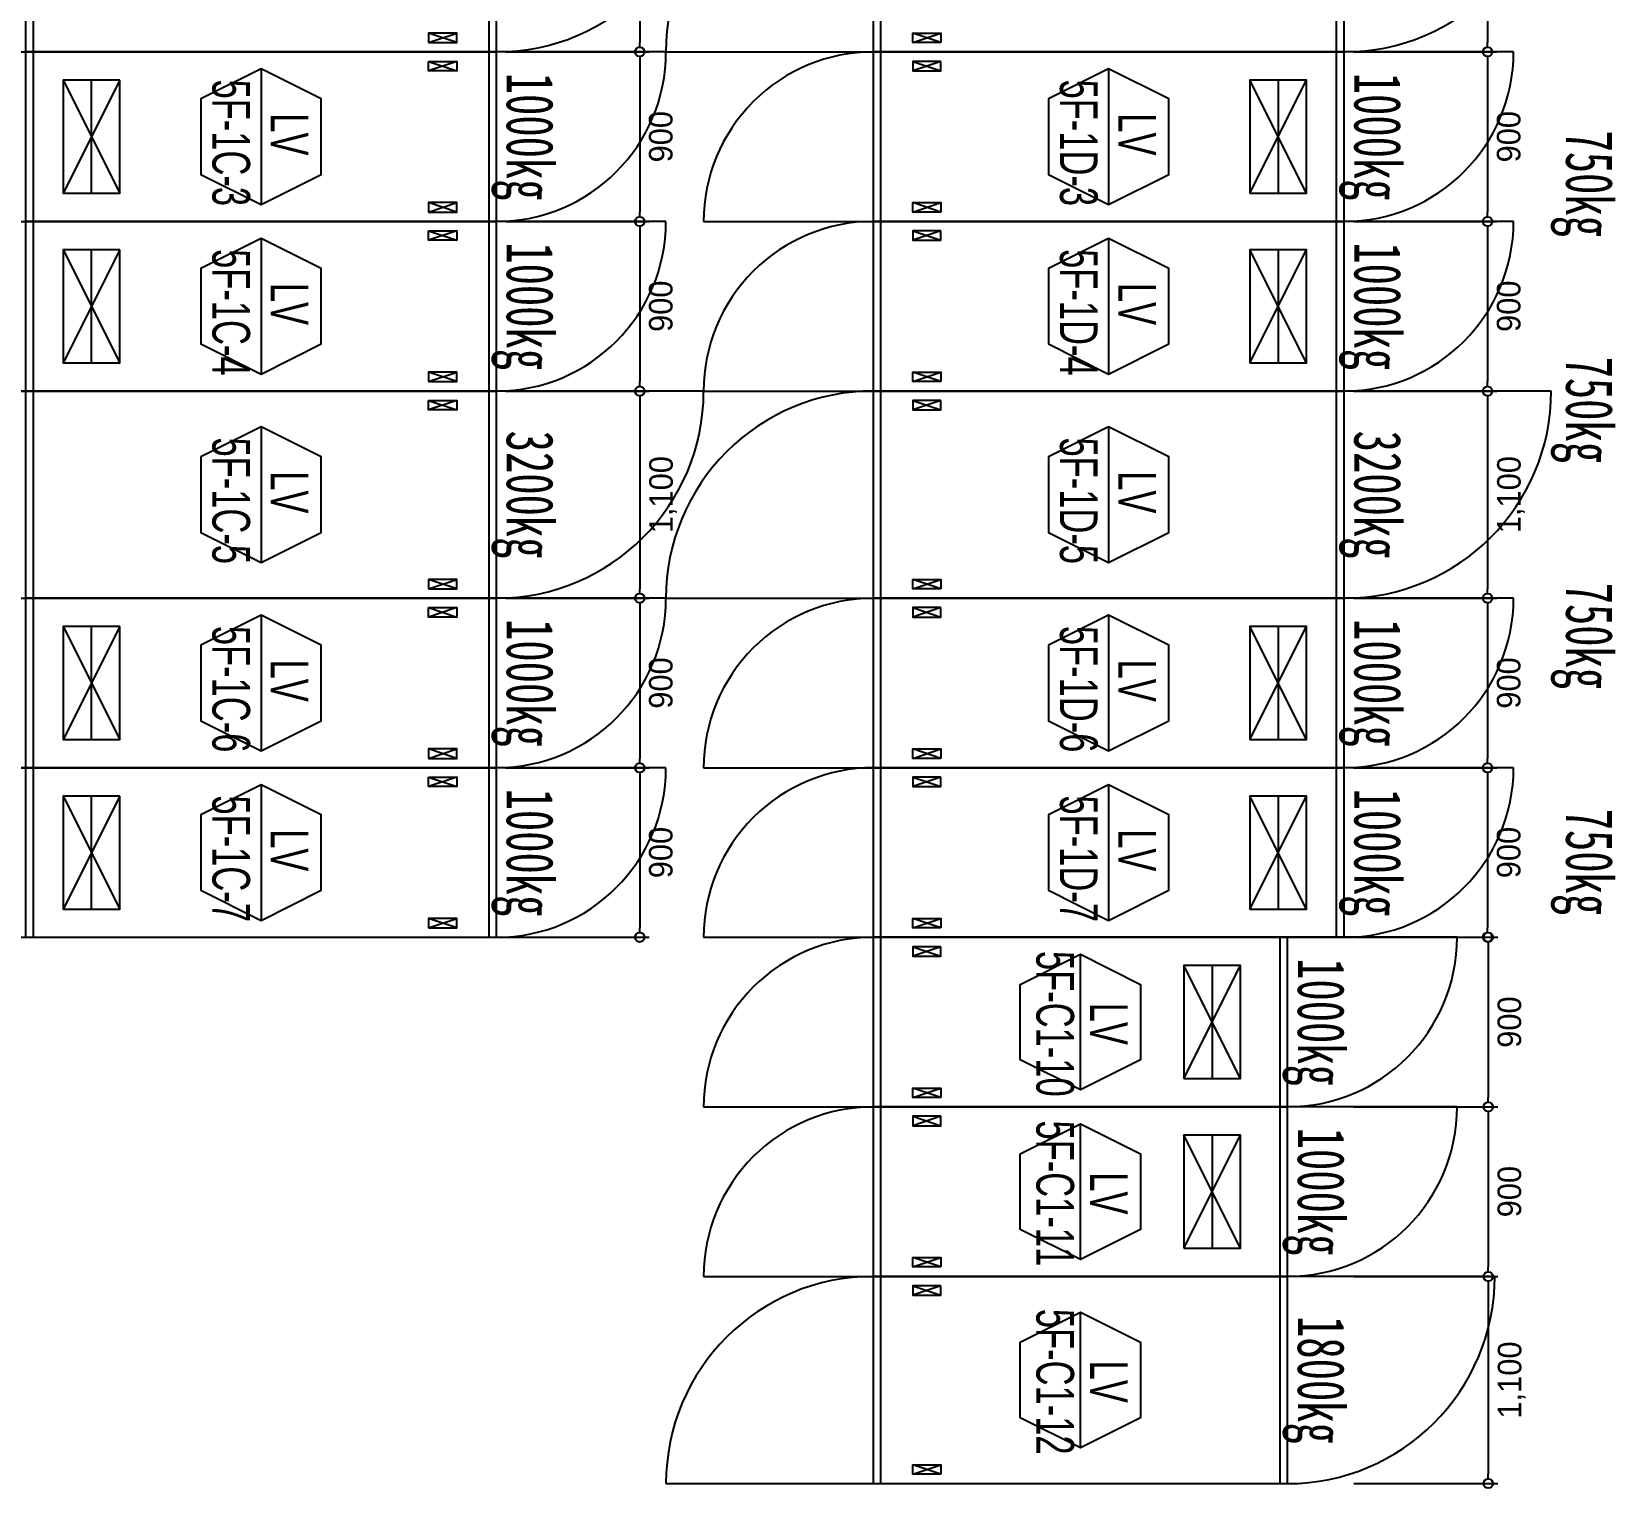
# Model space of a CAD drawing. Header units: millimetres. Extents: x 89978 to 501025, y -351975 to 837171.
# Drawn here: x 144586 to 152994, y 484180 to 491913 of the extents above; entities that cross this region are included whole.
import ezdxf
from ezdxf.enums import TextEntityAlignment as Align

# ---------------------------------------------------------------- set-up
doc = ezdxf.new("R2010")
doc.units = ezdxf.units.MM
doc.header["$LTSCALE"] = 150
doc.layers.get('Defpoints').update_dxf_attribs({"color": 150})
for name, color, linetype in [('------00 Switch Gear', 3, 'Continuous'), ('------00 Switch Gear_Number', 1, 'Continuous'), ('-----36 Dimension', 1, 'Continuous'), ('20251030_전기하중검토', 241, 'Continuous')]:
    doc.layers.add(name, color=color, linetype=linetype)
doc.layers.add('NOPLOT', color=191, linetype='Continuous', plot=False)
doc.styles.add('dd', font='')
doc.styles.add('ELEC', font='')
doc.styles.add('Gtx', font='')
doc.styles.get('dd').set_extended_font_data('DotumChe')
doc.styles.get('ELEC').set_extended_font_data('Dotum')
doc.styles.get('Gtx').set_extended_font_data('Dotum')
doc.dimstyles.new('ELEC', dxfattribs={"dimscale": 100, "dimtxt": 2, "dimasz": 1, "dimexe": 2, "dimexo": 1, "dimgap": 1, "dimtad": 1, "dimdec": 0, "dimrnd": 0.25, "dimzin": 9, "dimdsep": 32, "dimlunit": 6, "dimtxsty": 'ELEC', "dimblk": 'Z_DOT', "dimcen": 3, "dimclrd": 7, "dimclre": 7, "dimclrt": 3, "dimadec": 0, "dimazin": 0, "dimtfac": 1, "dimtdec": 0, "dimtix": 1, "dimtmove": 2, "dimatfit": 1, "dimfxl": 1, "dimarcsym": 0})

# ---------------------------------------------------------------- blocks, each defined once
blk = doc.blocks.new('1100X2500')
at = {"layer": '------00 Switch Gear'}
for p, q in [((-2460, 1100), (-2460, 0)), ((1100, 1100), (-42, 1100)), ((-40, 1100), (-40, 0)), ((-210, 1050), (-360, 1000)), ((-360, 1050), (-210, 1000)), ((-210, 50), (-360, 100)), ((-360, 50), (-210, 100)), ((-3600, 0), (-2458, 0))]:
    blk.add_line(p, q, dxfattribs=at)
at = {"layer": '------00 Switch Gear', "elevation": 0}
for points in [[(-2500, 1100), (-2500, 0), (0, 0), (0, 1100)], [(-360, 1050), (-210, 1050), (-210, 1000), (-360, 1000)], [(-360, 50), (-210, 50), (-210, 100), (-360, 100)]]:
    blk.add_lwpolyline(points, close=True, dxfattribs=at)
at = {"layer": '------00 Switch Gear'}
for centre, start, end in [((-2500, 0), 90, 180), ((0, 1100), 270, 0)]:
    blk.add_arc(centre, 1100, start, end, dxfattribs=at)
blk = doc.blocks.new('900X2500')
at = {"layer": '------00 Switch Gear'}
for p, q in [((-2460, 900), (-2460, 0)), ((-210, 850), (-360, 800)), ((-360, 850), (-210, 800)), ((900, 900), (-42, 900)), ((-40, 900), (-40, 0)), ((-210, 50), (-360, 100)), ((-360, 50), (-210, 100)), ((-3400, 0), (-2458, 0))]:
    blk.add_line(p, q, dxfattribs=at)
at = {"layer": '------00 Switch Gear', "elevation": 0}
for points in [[(-2500, 900), (-2500, 0), (0, 0), (0, 900)], [(-360, 850), (-210, 850), (-210, 800), (-360, 800)], [(-360, 50), (-210, 50), (-210, 100), (-360, 100)]]:
    blk.add_lwpolyline(points, close=True, dxfattribs=at)
at = {"layer": '------00 Switch Gear'}
for centre, start, end in [((-2500, 0), 90, 180), ((0, 900), 270, 0)]:
    blk.add_arc(centre, 900, start, end, dxfattribs=at)
blk = doc.blocks.new('1100x2200')
at = {"layer": '------00 Switch Gear'}
for p, q in [((-2160, 0), (-2160, 1100)), ((1100, 1100), (-42, 1100)), ((-40, 0), (-40, 1100)), ((-1990, 1050), (-1840, 1000)), ((-1840, 1050), (-1990, 1000)), ((-1990, 50), (-1840, 100)), ((-1840, 50), (-1990, 100)), ((-3300, 0), (-2158, 0))]:
    blk.add_line(p, q, dxfattribs=at)
at = {"layer": '------00 Switch Gear', "elevation": 0}
for points in [[(0, 0), (0, 1100), (-2200, 1100), (-2200, 0)], [(-1840, 1050), (-1990, 1050), (-1990, 1000), (-1840, 1000)], [(-1840, 50), (-1990, 50), (-1990, 100), (-1840, 100)]]:
    blk.add_lwpolyline(points, close=True, dxfattribs=at)
at = {"layer": '------00 Switch Gear'}
for centre, start, end in [((-2200, 0), 90, 180), ((0, 1100), 270, 0)]:
    blk.add_arc(centre, 1100, start, end, dxfattribs=at)
blk = doc.blocks.new('900x2200')
at = {"layer": '------00 Switch Gear'}
for p, q in [((-2160, 900), (-2160, 0)), ((-210, 850), (-360, 800)), ((-360, 850), (-210, 800)), ((900, 900), (-42, 900)), ((-40, 900), (-40, 0)), ((-210, 50), (-360, 100)), ((-360, 50), (-210, 100)), ((-3100, 0), (-2158, 0))]:
    blk.add_line(p, q, dxfattribs=at)
for points in [[(-2200, 900), (-2200, 0), (0, 0), (0, 900)], [(-360, 850), (-210, 850), (-210, 800), (-360, 800)], [(-360, 50), (-210, 50), (-210, 100), (-360, 100)]]:
    blk.add_lwpolyline(points, close=True, dxfattribs=at)
for centre, start, end in [((-2200, 0), 90, 180), ((0, 900), 270, 0)]:
    blk.add_arc(centre, 900, start, end, dxfattribs=at)
blk = doc.blocks.new('_DOTBLANK')
at = {"color": 0, "linetype": 'ByBlock'}
blk.add_line((-0.5, 0), (-1, 0), dxfattribs=at)
blk.add_circle((0, 0), 0.5, dxfattribs=at)
blk = doc.blocks.new('*D1184')
at = {"layer": '-----36 Dimension', "color": 0, "lineweight": -2, "transparency": 16777216}
for p, q in [((147103.6, 492905), (147864.1, 492905)), ((147814.1, 492855), (147814.1, 491855)), ((147103.6, 491805), (147864.1, 491805))]:
    blk.add_line(p, q, dxfattribs=at)
at = {"layer": 'Defpoints', "color": 0, "transparency": 16777216}
for p in [(147053.6, 492905), (147053.6, 491805), (147814.1, 491805)]:
    blk.add_point(p, dxfattribs=at)
at = {"layer": '-----36 Dimension', "color": 0, "lineweight": -2, "transparency": 16777216, "xscale": 50, "yscale": 50, "zscale": 50}
for p, rotation in [((147814.1, 492905), 90), ((147814.1, 491805), 270)]:
    blk.add_blockref('_DOTBLANK', p, dxfattribs=dict(at, rotation=rotation))
at = {"layer": '-----36 Dimension', "color": 0, "transparency": 16777216, "insert": (147938.8, 492355), "char_height": 125, "attachment_point": 5, "rotation": 90, "style": 'Gtx'}
blk.add_mtext('1,100', dxfattribs=at)
blk = doc.blocks.new('Z_DOT')
for p, q in [((0, -2), (0, 2)), ((-2, 0), (2, 0))]:
    blk.add_line(p, q)
for radius in [2.5, 1.25]:
    blk.add_circle((0, 0), radius)
blk = doc.blocks.new('*D1185')
at = {"layer": '-----36 Dimension', "color": 0, "lineweight": -2, "transparency": 16777216}
for p, q in [((147103.6, 491805), (147864.1, 491805)), ((147814.1, 491755), (147814.1, 490955)), ((147103.6, 490905), (147864.1, 490905))]:
    blk.add_line(p, q, dxfattribs=at)
at = {"layer": 'Defpoints', "color": 0, "transparency": 16777216}
for p in [(147053.6, 491805), (147053.6, 490905), (147814.1, 490905)]:
    blk.add_point(p, dxfattribs=at)
at = {"layer": '-----36 Dimension', "color": 0, "lineweight": -2, "transparency": 16777216, "xscale": 50, "yscale": 50, "zscale": 50}
for p, rotation in [((147814.1, 491805), 90), ((147814.1, 490905), 270)]:
    blk.add_blockref('_DOTBLANK', p, dxfattribs=dict(at, rotation=rotation))
at = {"layer": '-----36 Dimension', "color": 0, "transparency": 16777216, "insert": (147926.7, 491355), "char_height": 125, "attachment_point": 5, "rotation": 90, "style": 'Gtx'}
blk.add_mtext('900', dxfattribs=at)
blk = doc.blocks.new('*D1186')
at = {"layer": '-----36 Dimension', "color": 0, "lineweight": -2, "transparency": 16777216}
for p, q in [((147103.6, 490905), (147864.1, 490905)), ((147814.1, 490855), (147814.1, 490055)), ((147104, 490005), (147864.1, 490005))]:
    blk.add_line(p, q, dxfattribs=at)
at = {"layer": 'Defpoints', "color": 0, "transparency": 16777216}
for p in [(147053.6, 490905), (147054, 490005), (147814.1, 490005)]:
    blk.add_point(p, dxfattribs=at)
at = {"layer": '-----36 Dimension', "color": 0, "lineweight": -2, "transparency": 16777216, "xscale": 50, "yscale": 50, "zscale": 50}
for p, rotation in [((147814.1, 490905), 90), ((147814.1, 490005), 270)]:
    blk.add_blockref('_DOTBLANK', p, dxfattribs=dict(at, rotation=rotation))
at = {"layer": '-----36 Dimension', "color": 0, "transparency": 16777216, "insert": (147926.7, 490455), "char_height": 125, "attachment_point": 5, "rotation": 90, "style": 'Gtx'}
blk.add_mtext('900', dxfattribs=at)
blk = doc.blocks.new('*D1187')
at = {"layer": '-----36 Dimension', "color": 0, "lineweight": -2, "transparency": 16777216}
for p, q in [((147104, 490005), (147864.1, 490005)), ((147814.1, 489955), (147814.1, 488955)), ((147104, 488905), (147864.1, 488905))]:
    blk.add_line(p, q, dxfattribs=at)
at = {"layer": 'Defpoints', "color": 0, "transparency": 16777216}
for p in [(147054, 490005), (147054, 488905), (147814.1, 488905)]:
    blk.add_point(p, dxfattribs=at)
at = {"layer": '-----36 Dimension', "color": 0, "lineweight": -2, "transparency": 16777216, "xscale": 50, "yscale": 50, "zscale": 50}
for p, rotation in [((147814.1, 490005), 90), ((147814.1, 488905), 270)]:
    blk.add_blockref('_DOTBLANK', p, dxfattribs=dict(at, rotation=rotation))
at = {"layer": '-----36 Dimension', "color": 0, "transparency": 16777216, "insert": (147938.8, 489455), "char_height": 125, "attachment_point": 5, "rotation": 90, "style": 'Gtx'}
blk.add_mtext('1,100', dxfattribs=at)
blk = doc.blocks.new('*D1188')
at = {"layer": '-----36 Dimension', "color": 0, "lineweight": -2, "transparency": 16777216}
for p, q in [((147104, 488905), (147864.1, 488905)), ((147814.1, 488855), (147814.1, 488055)), ((147103.9, 488005), (147864.1, 488005))]:
    blk.add_line(p, q, dxfattribs=at)
at = {"layer": 'Defpoints', "color": 0, "transparency": 16777216}
for p in [(147054, 488905), (147053.9, 488005), (147814.1, 488005)]:
    blk.add_point(p, dxfattribs=at)
at = {"layer": '-----36 Dimension', "color": 0, "lineweight": -2, "transparency": 16777216, "xscale": 50, "yscale": 50, "zscale": 50}
for p, rotation in [((147814.1, 488905), 90), ((147814.1, 488005), 270)]:
    blk.add_blockref('_DOTBLANK', p, dxfattribs=dict(at, rotation=rotation))
at = {"layer": '-----36 Dimension', "color": 0, "transparency": 16777216, "insert": (147926.7, 488455), "char_height": 125, "attachment_point": 5, "rotation": 90, "style": 'Gtx'}
blk.add_mtext('900', dxfattribs=at)
blk = doc.blocks.new('*D1189')
at = {"layer": '-----36 Dimension', "color": 0, "lineweight": -2, "transparency": 16777216}
for p, q in [((147103.9, 488005), (147864.1, 488005)), ((147814.1, 487955), (147814.1, 487155)), ((147104.6, 487105), (147864.1, 487105))]:
    blk.add_line(p, q, dxfattribs=at)
at = {"layer": 'Defpoints', "color": 0, "transparency": 16777216}
for p in [(147053.9, 488005), (147054.6, 487105), (147814.1, 487105)]:
    blk.add_point(p, dxfattribs=at)
at = {"layer": '-----36 Dimension', "color": 0, "lineweight": -2, "transparency": 16777216, "xscale": 50, "yscale": 50, "zscale": 50}
for p, rotation in [((147814.1, 488005), 90), ((147814.1, 487105), 270)]:
    blk.add_blockref('_DOTBLANK', p, dxfattribs=dict(at, rotation=rotation))
at = {"layer": '-----36 Dimension', "color": 0, "transparency": 16777216, "insert": (147926.7, 487555), "char_height": 125, "attachment_point": 5, "rotation": 90, "style": 'Gtx'}
blk.add_mtext('900', dxfattribs=at)
blk = doc.blocks.new('*D1190')
at = {"layer": '-----36 Dimension', "color": 0, "lineweight": -2, "transparency": 16777216}
for p, q in [((151605, 487105, 0), (152369.3, 487105, 0)), ((152319.3, 487055, 0), (152319.3, 486255, 0)), ((151605, 486205, 0), (152369.3, 486205, 0))]:
    blk.add_line(p, q, dxfattribs=at)
at = {"layer": 'Defpoints', "color": 0, "transparency": 16777216}
for p in [(151555, 487105), (151555, 486205), (152319.3, 486205, 0)]:
    blk.add_point(p, dxfattribs=at)
at = {"layer": '-----36 Dimension', "color": 0, "lineweight": -2, "transparency": 16777216, "xscale": 50, "yscale": 50, "zscale": 50}
for p, rotation in [((152319.3, 487105, 0), 90), ((152319.3, 486205, 0), 270)]:
    blk.add_blockref('_DOTBLANK', p, dxfattribs=dict(at, rotation=rotation))
at = {"layer": '-----36 Dimension', "color": 0, "transparency": 16777216, "insert": (152431.9, 486655, 0), "char_height": 125, "attachment_point": 5, "rotation": 90, "style": 'Gtx'}
blk.add_mtext('900', dxfattribs=at)
blk = doc.blocks.new('*D1191')
at = {"layer": '-----36 Dimension', "color": 0, "lineweight": -2, "transparency": 16777216}
for p, q in [((151605, 486205, 0), (152369.3, 486205, 0)), ((152319.3, 486155, 0), (152319.3, 485355, 0)), ((151605, 485305, 0), (152369.3, 485305, 0))]:
    blk.add_line(p, q, dxfattribs=at)
at = {"layer": 'Defpoints', "color": 0, "transparency": 16777216}
for p in [(151555, 486205), (151555, 485305), (152319.3, 485305, 0)]:
    blk.add_point(p, dxfattribs=at)
at = {"layer": '-----36 Dimension', "color": 0, "lineweight": -2, "transparency": 16777216, "xscale": 50, "yscale": 50, "zscale": 50}
for p, rotation in [((152319.3, 486205, 0), 90), ((152319.3, 485305, 0), 270)]:
    blk.add_blockref('_DOTBLANK', p, dxfattribs=dict(at, rotation=rotation))
at = {"layer": '-----36 Dimension', "color": 0, "transparency": 16777216, "insert": (152431.9, 485755, 0), "char_height": 125, "attachment_point": 5, "rotation": 90, "style": 'Gtx'}
blk.add_mtext('900', dxfattribs=at)
blk = doc.blocks.new('*D1192')
at = {"layer": '-----36 Dimension', "color": 0, "lineweight": -2, "transparency": 16777216}
for p, q in [((151605, 485305, 0), (152369.3, 485305, 0)), ((152319.3, 485255, 0), (152319.3, 484255, 0)), ((151605, 484205, 0), (152369.3, 484205, 0))]:
    blk.add_line(p, q, dxfattribs=at)
at = {"layer": 'Defpoints', "color": 0, "transparency": 16777216}
for p in [(151555, 485305), (151555, 484205), (152319.3, 484205, 0)]:
    blk.add_point(p, dxfattribs=at)
at = {"layer": '-----36 Dimension', "color": 0, "lineweight": -2, "transparency": 16777216, "xscale": 50, "yscale": 50, "zscale": 50}
for p, rotation in [((152319.3, 485305, 0), 90), ((152319.3, 484205, 0), 270)]:
    blk.add_blockref('_DOTBLANK', p, dxfattribs=dict(at, rotation=rotation))
at = {"layer": '-----36 Dimension', "color": 0, "transparency": 16777216, "insert": (152443.9, 484755, 0), "char_height": 125, "attachment_point": 5, "rotation": 90, "style": 'Gtx'}
blk.add_mtext('1,100', dxfattribs=at)
blk = doc.blocks.new('*D1198')
at = {"layer": '-----36 Dimension', "color": 0, "lineweight": -2, "transparency": 16777216}
for p, q in [((151605, 492905), (152365.5, 492905)), ((152315.5, 492855), (152315.5, 491855)), ((151605, 491805), (152365.5, 491805))]:
    blk.add_line(p, q, dxfattribs=at)
at = {"layer": 'Defpoints', "color": 0, "transparency": 16777216}
for p in [(151555, 492905), (151555, 491805), (152315.5, 491805)]:
    blk.add_point(p, dxfattribs=at)
at = {"layer": '-----36 Dimension', "color": 0, "lineweight": -2, "transparency": 16777216, "xscale": 50, "yscale": 50, "zscale": 50}
for p, rotation in [((152315.5, 492905), 90), ((152315.5, 491805), 270)]:
    blk.add_blockref('_DOTBLANK', p, dxfattribs=dict(at, rotation=rotation))
at = {"layer": '-----36 Dimension', "color": 0, "transparency": 16777216, "insert": (152440.2, 492355), "char_height": 125, "attachment_point": 5, "rotation": 90, "style": 'Gtx'}
blk.add_mtext('1,100', dxfattribs=at)
blk = doc.blocks.new('*D1199')
at = {"layer": '-----36 Dimension', "color": 0, "lineweight": -2, "transparency": 16777216}
for p, q in [((151605, 491805), (152365.5, 491805)), ((152315.5, 491755), (152315.5, 490955)), ((151605, 490905), (152365.5, 490905))]:
    blk.add_line(p, q, dxfattribs=at)
at = {"layer": 'Defpoints', "color": 0, "transparency": 16777216}
for p in [(151555, 491805), (151555, 490905), (152315.5, 490905)]:
    blk.add_point(p, dxfattribs=at)
at = {"layer": '-----36 Dimension', "color": 0, "lineweight": -2, "transparency": 16777216, "xscale": 50, "yscale": 50, "zscale": 50}
for p, rotation in [((152315.5, 491805), 90), ((152315.5, 490905), 270)]:
    blk.add_blockref('_DOTBLANK', p, dxfattribs=dict(at, rotation=rotation))
at = {"layer": '-----36 Dimension', "color": 0, "transparency": 16777216, "insert": (152428.1, 491355), "char_height": 125, "attachment_point": 5, "rotation": 90, "style": 'Gtx'}
blk.add_mtext('900', dxfattribs=at)
blk = doc.blocks.new('*D1200')
at = {"layer": '-----36 Dimension', "color": 0, "lineweight": -2, "transparency": 16777216}
for p, q in [((151605, 490905), (152365.5, 490905)), ((152315.5, 490855), (152315.5, 490055)), ((151605.4, 490005), (152365.5, 490005))]:
    blk.add_line(p, q, dxfattribs=at)
at = {"layer": 'Defpoints', "color": 0, "transparency": 16777216}
for p in [(151555, 490905), (151555.4, 490005), (152315.5, 490005)]:
    blk.add_point(p, dxfattribs=at)
at = {"layer": '-----36 Dimension', "color": 0, "lineweight": -2, "transparency": 16777216, "xscale": 50, "yscale": 50, "zscale": 50}
for p, rotation in [((152315.5, 490905), 90), ((152315.5, 490005), 270)]:
    blk.add_blockref('_DOTBLANK', p, dxfattribs=dict(at, rotation=rotation))
at = {"layer": '-----36 Dimension', "color": 0, "transparency": 16777216, "insert": (152428.1, 490455), "char_height": 125, "attachment_point": 5, "rotation": 90, "style": 'Gtx'}
blk.add_mtext('900', dxfattribs=at)
blk = doc.blocks.new('*D1201')
at = {"layer": '-----36 Dimension', "color": 0, "lineweight": -2, "transparency": 16777216}
for p, q in [((151605.4, 490005), (152365.5, 490005)), ((152315.5, 489955), (152315.5, 488955)), ((151605.4, 488905), (152365.5, 488905))]:
    blk.add_line(p, q, dxfattribs=at)
at = {"layer": 'Defpoints', "color": 0, "transparency": 16777216}
for p in [(151555.4, 490005), (151555.4, 488905), (152315.5, 488905)]:
    blk.add_point(p, dxfattribs=at)
at = {"layer": '-----36 Dimension', "color": 0, "lineweight": -2, "transparency": 16777216, "xscale": 50, "yscale": 50, "zscale": 50}
for p, rotation in [((152315.5, 490005), 90), ((152315.5, 488905), 270)]:
    blk.add_blockref('_DOTBLANK', p, dxfattribs=dict(at, rotation=rotation))
at = {"layer": '-----36 Dimension', "color": 0, "transparency": 16777216, "insert": (152440.2, 489455), "char_height": 125, "attachment_point": 5, "rotation": 90, "style": 'Gtx'}
blk.add_mtext('1,100', dxfattribs=at)
blk = doc.blocks.new('*D1202')
at = {"layer": '-----36 Dimension', "color": 0, "lineweight": -2, "transparency": 16777216}
for p, q in [((151605.4, 488905), (152365.5, 488905)), ((152315.5, 488855), (152315.5, 488055)), ((151605.3, 488005), (152365.5, 488005))]:
    blk.add_line(p, q, dxfattribs=at)
at = {"layer": 'Defpoints', "color": 0, "transparency": 16777216}
for p in [(151555.4, 488905), (151555.3, 488005), (152315.5, 488005)]:
    blk.add_point(p, dxfattribs=at)
at = {"layer": '-----36 Dimension', "color": 0, "lineweight": -2, "transparency": 16777216, "xscale": 50, "yscale": 50, "zscale": 50}
for p, rotation in [((152315.5, 488905), 90), ((152315.5, 488005), 270)]:
    blk.add_blockref('_DOTBLANK', p, dxfattribs=dict(at, rotation=rotation))
at = {"layer": '-----36 Dimension', "color": 0, "transparency": 16777216, "insert": (152428.1, 488455), "char_height": 125, "attachment_point": 5, "rotation": 90, "style": 'Gtx'}
blk.add_mtext('900', dxfattribs=at)
blk = doc.blocks.new('*D1203')
at = {"layer": '-----36 Dimension', "color": 0, "lineweight": -2, "transparency": 16777216}
for p, q in [((151605.3, 488005), (152365.5, 488005)), ((152315.5, 487955), (152315.5, 487155)), ((151606, 487105), (152365.5, 487105))]:
    blk.add_line(p, q, dxfattribs=at)
at = {"layer": 'Defpoints', "color": 0, "transparency": 16777216}
for p in [(151555.3, 488005), (151556, 487105), (152315.5, 487105)]:
    blk.add_point(p, dxfattribs=at)
at = {"layer": '-----36 Dimension', "color": 0, "lineweight": -2, "transparency": 16777216, "xscale": 50, "yscale": 50, "zscale": 50}
for p, rotation in [((152315.5, 488005), 90), ((152315.5, 487105), 270)]:
    blk.add_blockref('_DOTBLANK', p, dxfattribs=dict(at, rotation=rotation))
at = {"layer": '-----36 Dimension', "color": 0, "transparency": 16777216, "insert": (152428.1, 487555), "char_height": 125, "attachment_point": 5, "rotation": 90, "style": 'Gtx'}
blk.add_mtext('900', dxfattribs=at)

msp = doc.modelspace()

# ---------------------------------------------------------------- linework, layer by layer
at = {"layer": '------00 Switch Gear_Number', "color": 1}
for points in [[(145803.6, 491715), (145803.6, 490995), (146123.6, 491154.7), (146123.6, 491555.4), (145803.6, 491715), (145483.6, 491555.4), (145483.6, 491154.7), (145803.6, 490995)], [(150303.6, 491715), (150303.6, 490995), (150623.6, 491154.7), (150623.6, 491555.4), (150303.6, 491715), (149983.6, 491555.4), (149983.6, 491154.7), (150303.6, 490995)], [(145803.6, 490815), (145803.6, 490095), (146123.6, 490254.7), (146123.6, 490655.4), (145803.6, 490815), (145483.6, 490655.4), (145483.6, 490254.7), (145803.6, 490095)], [(150303.6, 490815), (150303.6, 490095), (150623.6, 490254.7), (150623.6, 490655.4), (150303.6, 490815), (149983.6, 490655.4), (149983.6, 490254.7), (150303.6, 490095)], [(145803.6, 489815), (145803.6, 489095), (146123.6, 489254.7), (146123.6, 489655.4), (145803.6, 489815), (145483.6, 489655.4), (145483.6, 489254.7), (145803.6, 489095)], [(150303.6, 489815), (150303.6, 489095), (150623.6, 489254.7), (150623.6, 489655.4), (150303.6, 489815), (149983.6, 489655.4), (149983.6, 489254.7), (150303.6, 489095)], [(145803.6, 488815), (145803.6, 488095), (146123.6, 488254.7), (146123.6, 488655.4), (145803.6, 488815), (145483.6, 488655.4), (145483.6, 488254.7), (145803.6, 488095)], [(150303.6, 488815), (150303.6, 488095), (150623.6, 488254.7), (150623.6, 488655.4), (150303.6, 488815), (149983.6, 488655.4), (149983.6, 488254.7), (150303.6, 488095)], [(145803.6, 487915), (145803.6, 487195), (146123.6, 487354.7), (146123.6, 487755.4), (145803.6, 487915), (145483.6, 487755.4), (145483.6, 487354.7), (145803.6, 487195)], [(150303.6, 487915), (150303.6, 487195), (150623.6, 487354.7), (150623.6, 487755.4), (150303.6, 487915), (149983.6, 487755.4), (149983.6, 487354.7), (150303.6, 487195)]]:
    msp.add_lwpolyline(points, dxfattribs=at)
at = {"layer": '------00 Switch Gear_Number'}
for points in [[(150153.6, 486295), (150153.6, 487015), (150473.6, 486855.4), (150473.6, 486454.7), (150153.6, 486295), (149833.6, 486454.7), (149833.6, 486855.4), (150153.6, 487015)], [(150153.6, 485395), (150153.6, 486115), (150473.6, 485955.4), (150473.6, 485554.7), (150153.6, 485395), (149833.6, 485554.7), (149833.6, 485955.4), (150153.6, 486115)], [(150153.6, 484395), (150153.6, 485115), (150473.6, 484955.4), (150473.6, 484554.7), (150153.6, 484395), (149833.6, 484554.7), (149833.6, 484955.4), (150153.6, 485115)]]:
    msp.add_lwpolyline(points, dxfattribs=at)
at = {"layer": 'NOPLOT'}
for p, q in [((145053.6, 491655), (144753.6, 491055)), ((144753.6, 491655), (145053.6, 491055)), ((144903.6, 491055), (144903.6, 491655)), ((151053.6, 491055), (151353.6, 491655)), ((151353.6, 491055), (151053.6, 491655)), ((151203.6, 491655), (151203.6, 491055)), ((145053.6, 490755), (144753.6, 490155)), ((144753.6, 490755), (145053.6, 490155)), ((144903.6, 490155), (144903.6, 490755)), ((151053.6, 490155), (151353.6, 490755)), ((151353.6, 490155), (151053.6, 490755)), ((151203.6, 490755), (151203.6, 490155)), ((145053.6, 488755), (144753.6, 488155)), ((144753.6, 488755), (145053.6, 488155)), ((144903.6, 488155), (144903.6, 488755)), ((151053.6, 488155), (151353.6, 488755)), ((151353.6, 488155), (151053.6, 488755)), ((151203.6, 488755), (151203.6, 488155)), ((145053.6, 487855), (144753.6, 487255)), ((144753.6, 487855), (145053.6, 487255)), ((144903.6, 487255), (144903.6, 487855)), ((151053.6, 487255), (151353.6, 487855)), ((151353.6, 487255), (151053.6, 487855)), ((151203.6, 487855), (151203.6, 487255)), ((150703.6, 486355), (151003.6, 486955)), ((151003.6, 486355), (150703.6, 486955)), ((150853.6, 486955), (150853.6, 486355)), ((150703.6, 485455), (151003.6, 486055)), ((151003.6, 485455), (150703.6, 486055)), ((150853.6, 486055), (150853.6, 485455))]:
    msp.add_line(p, q, dxfattribs=at)
at = {"layer": 'NOPLOT', "elevation": 0}
for points in [[(145053.6, 491655), (144753.6, 491655), (144753.6, 491055), (145053.6, 491055)], [(151053.6, 491055), (151353.6, 491055), (151353.6, 491655), (151053.6, 491655)]]:
    msp.add_lwpolyline(points, close=True, dxfattribs=at)
at = {"layer": 'NOPLOT'}
for points in [[(145053.6, 490755), (144753.6, 490755), (144753.6, 490155), (145053.6, 490155)], [(151053.6, 490155), (151353.6, 490155), (151353.6, 490755), (151053.6, 490755)], [(145053.6, 488755), (144753.6, 488755), (144753.6, 488155), (145053.6, 488155)], [(151053.6, 488155), (151353.6, 488155), (151353.6, 488755), (151053.6, 488755)], [(145053.6, 487855), (144753.6, 487855), (144753.6, 487255), (145053.6, 487255)], [(151053.6, 487255), (151353.6, 487255), (151353.6, 487855), (151053.6, 487855)], [(150703.6, 486355), (151003.6, 486355), (151003.6, 486955), (150703.6, 486955)], [(150703.6, 485455), (151003.6, 485455), (151003.6, 486055), (150703.6, 486055)]]:
    msp.add_lwpolyline(points, close=True, dxfattribs=at)

# ---------------------------------------------------------------- block references
at = {"layer": '------00 Switch Gear'}
for name, p in [('1100X2500', (147053.6, 491805)), ('900X2500', (147053.6, 490905)), ('900X2500', (147053.6, 490005)), ('1100X2500', (147053.6, 488905)), ('900X2500', (147053.6, 488005)), ('900X2500', (147053.6, 487105)), ('1100x2200', (151253.6, 484205))]:
    msp.add_blockref(name, p, dxfattribs=at)
at = {"layer": '------00 Switch Gear', "rotation": 180}
for name, p in [('1100X2500', (149053.6, 492905)), ('900X2500', (149053.6, 491805)), ('900X2500', (149053.6, 490905)), ('1100X2500', (149053.6, 490005)), ('900X2500', (149053.6, 488905)), ('900X2500', (149053.6, 488005)), ('900x2200', (149053.6, 487105)), ('900x2200', (149053.6, 486205))]:
    msp.add_blockref(name, p, dxfattribs=at)

# ---------------------------------------------------------------- texts
at = {"layer": '------00 Switch Gear_Number', "color": 0, "style": 'ELEC', "width": 0.7}
for s, p in [('5F-1C-3', (145645.3, 491322.5)), ('5F-1D-3', (150145.3, 491322.5)), ('LV', (145954.8, 491367.2)), ('LV', (150454.8, 491367.2)), ('5F-1C-4', (145645.3, 490422.5)), ('5F-1D-4', (150145.3, 490422.5)), ('LV', (145954.8, 490467.2)), ('LV', (150454.8, 490467.2)), ('5F-1C-5', (145645.3, 489422.5)), ('5F-1D-5', (150145.3, 489422.5)), ('LV', (145954.8, 489467.2)), ('LV', (150454.8, 489467.2)), ('5F-1C-6', (145645.3, 488422.5)), ('5F-1D-6', (150145.3, 488422.5)), ('LV', (145954.8, 488467.2)), ('LV', (150454.8, 488467.2)), ('5F-1C-7', (145645.3, 487522.5)), ('5F-1D-7', (150145.3, 487522.5)), ('LV', (145954.8, 487567.2)), ('LV', (150454.8, 487567.2)), ('5F-C1-10', (150020.1, 486645.8)), ('LV', (150304.8, 486645.8)), ('5F-C1-11', (150020.1, 485745.8)), ('LV', (150304.8, 485745.8)), ('5F-C1-12', (150020.1, 484745.8)), ('LV', (150304.8, 484745.8))]:
    msp.add_text(s, height=200, rotation=270, dxfattribs=at).set_placement(p, align=Align.MIDDLE_CENTER)
at = {"layer": '20251030_전기하중검토', "style": 'dd', "width": 0.7}
for s, p in [('1000kg', (147197.6, 491355.3)), ('1000kg', (151697.6, 491355.3)), ('750kg', (152821.9, 491105.3)), ('1000kg', (147197.6, 490455.3)), ('1000kg', (151697.6, 490455.3)), ('750kg', (152821.9, 489905.3)), ('3200kg', (147197.6, 489455.3)), ('3200kg', (151697.6, 489455.3)), ('750kg', (152821.9, 488705.3)), ('1000kg', (147197.6, 488455.3)), ('1000kg', (151697.6, 488455.3)), ('1000kg', (147197.6, 487555.3)), ('1000kg', (151697.6, 487555.3)), ('750kg', (152821.9, 487505.3)), ('1000kg', (151397.6, 486655.3)), ('1000kg', (151397.6, 485755.3)), ('1800kg', (151397.6, 484755.3))]:
    msp.add_text(s, height=250, rotation=270, dxfattribs=at).set_placement(p, align=Align.MIDDLE)

# ---------------------------------------------------------------- dimensions: what is measured, and where the dimension line sits
at = {"layer": '-----36 Dimension'}
for base, p1, p2, angle, picture, middle in [((147814.1, 491805), (147053.6, 492905), (147053.6, 491805), 90, '*D1184', (147938.8, 492355)), ((152315.5, 491805), (151555, 492905), (151555, 491805), 90, '*D1198', (152440.2, 492355)), ((147814.1, 490905), (147053.6, 491805), (147053.6, 490905), 90, '*D1185', (147926.7, 491355)), ((152315.5, 490905), (151555, 491805), (151555, 490905), 90, '*D1199', (152428.1, 491355)), ((147814.1, 490005), (147053.6, 490905), (147054, 490005), 90, '*D1186', (147926.7, 490455)), ((152315.5, 490005), (151555, 490905), (151555.4, 490005), 90, '*D1200', (152428.1, 490455)), ((147814.1, 488905), (147054, 490005), (147054, 488905), 90, '*D1187', (147938.8, 489455)), ((152315.5, 488905), (151555.4, 490005), (151555.4, 488905), 90, '*D1201', (152440.2, 489455)), ((147814.1, 488005), (147054, 488905), (147053.9, 488005), 90, '*D1188', (147926.7, 488455)), ((152315.5, 488005), (151555.4, 488905), (151555.3, 488005), 90, '*D1202', (152428.1, 488455)), ((147814.1, 487105), (147053.9, 488005), (147054.6, 487105), 90, '*D1189', (147926.7, 487555)), ((152315.5, 487105), (151555.3, 488005), (151556, 487105), 90, '*D1203', (152428.1, 487555)), ((152319.3, 486205, 0), (151555, 487105), (151555, 486205), 270, '*D1190', (152431.9, 486655, 0)), ((152319.3, 485305, 0), (151555, 486205), (151555, 485305), 270, '*D1191', (152431.9, 485755, 0)), ((152319.3, 484205, 0), (151555, 485305), (151555, 484205), 270, '*D1192', (152443.9, 484755, 0))]:
    dim = msp.add_linear_dim(base=base, p1=p1, p2=p2, angle=angle, dimstyle='ELEC', override={"dimscale": 50, "dimtxt": 2.5, "dimexe": 1, "dimtad": 2, "dimtxsty": 'Gtx', "dimblk1": 'DOTBLANK', "dimblk2": 'DOTBLANK', "dimsah": 1, "dimclrd": 0, "dimclre": 0, "dimclrt": 0}, dxfattribs=at)
    dim.commit()
    dim.dimension.update_dxf_attribs({"geometry": picture, "text_midpoint": middle})

doc.saveas('drawing.dxf')
